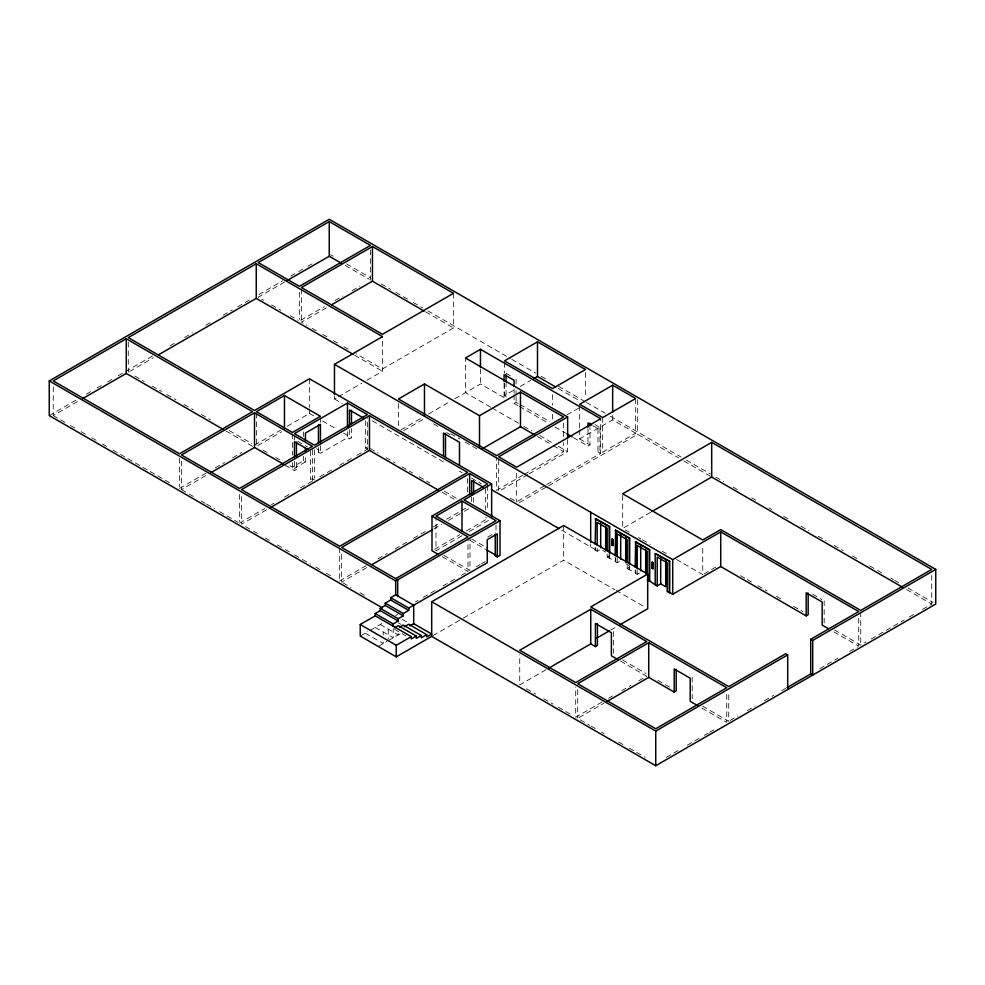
<?xml version="1.0" encoding="UTF-8"?>
<svg xmlns="http://www.w3.org/2000/svg" width="985" height="985" viewBox="0 0 985 985"><rect width="100%" height="100%" fill="white"/><g stroke="black" fill="none" stroke-linecap="round" stroke-linejoin="round"><path stroke-width="0.74" stroke-dasharray="4.92 3.69" d="M49.25 415.584L77.113 399.491M86.409 394.123L91.716 391.057M97.022 387.991L102.329 384.938M107.636 381.872L112.943 378.806M118.249 375.741L152.749 355.819M169.999 345.858L175.318 342.792M184.601 337.436L192.567 332.832M205.828 325.173L211.135 322.107M223.078 315.212L232.374 309.856M237.68 306.791L249.624 299.896M258.907 294.527L282.793 280.737M290.76 276.145L297.396 272.316M298.726 271.552L302.703 269.25M308.01 266.184L311.986 263.881M53.252 386.957L53.252 415.584L78.48 401.018M129.589 371.505L153.34 357.801M284.542 282.042L258.242 297.224L263.561 300.302M300.77 320.26L324.434 306.594M334.962 300.524L342.842 295.968M352.051 290.661L359.931 286.106M326.441 307.751L301.459 322.181L306.778 325.247M453.482 293.308L453.482 327.968L382.488 368.956L355.917 353.615M179.492 488.462L206.05 473.132M215.333 467.764L224.629 462.408M232.595 457.803L241.891 452.435M254.512 445.158L280.676 430.051M287.214 426.271L309.462 413.429L313.402 415.695M334.469 395.97L334.469 398.987L337.067 397.484M338.36 396.746L361.729 383.251M366.912 380.259L382.488 371.271L382.488 336.611M181.499 460.992L181.499 489.619L206.715 475.053M257.713 445.614L281.907 431.639M289.861 465.646L292.434 467.124L303.442 460.771L305.436 461.928L305.436 455.846M318.45 447.547L318.45 452.115L320.445 450.958L316.591 448.729M305.436 461.928L294.441 468.281L296.436 469.439L296.436 460.315M318.45 452.115L320.445 453.26L347.459 437.672L349.453 438.83L351.46 437.672L351.46 428.549M285.133 465.191L294.453 470.584L296.436 469.439M300.511 487.883L312.442 480.988L310.447 479.83L312.442 478.673L314.449 479.83M365.46 420.706L365.46 448.064L367.467 446.907M239.49 523.109L264.694 508.555M271.331 504.726L273.978 503.2M284.591 497.068L291.228 493.239M319.743 476.765L334.321 468.355M339.628 465.289L351.559 458.407M356.853 455.341L367.467 449.222L367.467 418.034M401.043 429.829L422.085 417.689M428.66 413.897L449.689 401.745M454.947 398.716L480.471 383.978L504.086 397.608L506.081 396.45L506.081 383.46M266.566 509.787L241.497 524.254L241.497 495.627M403.678 430.63L424.486 418.613M504.48 383.473L504.48 395.527L515.044 389.432M520.326 386.379L530.89 380.284M514.084 394.726L514.084 403.382L516.091 402.225L518.689 403.727M567.015 414.857L578.909 407.999M579.648 429.891L579.648 438.928L612.658 419.869L635.67 433.154L635.67 398.494M592.97 425.828L597.969 428.709L599.976 427.564L599.976 450.662L602.66 452.213L635.67 433.154M339.677 580.941L366.063 565.71M377.932 558.852L387.167 553.521M395.083 548.953L406.953 542.095M413.552 538.29L425.421 531.432M433.338 526.864L439.938 523.06M446.537 519.243L467.641 507.066M522.924 475.139L496.649 490.308L496.649 457.163M524.242 474.388L563.642 451.635L563.642 442.597M366.74 567.619L341.672 582.098L341.672 553.471M434.016 528.785L441.933 524.205M448.532 520.4L463.048 512.028M464.366 511.264L469.636 508.211L471.643 509.368M527.837 474.61L498.656 491.466L498.656 458.32M529.167 473.847L567.643 451.635L567.643 439.581M573.455 437.66L587.971 446.045L589.966 444.888L589.966 427.564M597.969 428.709L597.969 451.819L599.976 450.662M434.644 549.211L459.823 534.67M466.447 530.853L487.649 518.615L485.642 517.457M510.23 498.151L516.657 501.858L545.53 485.186M546.847 484.435L600.653 453.359L600.653 418.711M462.002 535.729L435.998 550.738L435.998 517.593M469.266 531.531L490.333 519.366M519.317 502.633L547.241 486.516M548.571 485.74L637.664 434.311L678.653 457.963M487.772 537.022L495.27 532.688M415.411 601.897L418.046 600.382M423.304 597.341L435.136 590.508M443.028 585.952L454.861 579.118M461.436 575.326L465.376 573.048M476.371 566.707L480.188 564.504M481.456 563.765L485.273 561.561M360.239 636.064L367.75 631.73M370.249 630.289L382.746 623.062M395.687 615.588L397.694 614.443M378.252 646.455L387.006 641.395M388.25 640.681L402.003 632.739M433.018 635.62L462.051 618.863M463.381 618.1L563.666 560.194L614.874 589.756M650.592 512.323L622.692 528.428L622.692 493.781M595.186 547.118L595.186 550.086L595.679 546.823M595.186 550.086L597.181 551.243L600.69 549.224L605.689 552.105M607.191 553.976L607.191 557.017L610.688 554.998M607.191 557.017L615.687 561.351L615.687 558.372M615.194 557.178L615.687 561.351M615.194 561.635L617.189 562.792L620.685 560.773M627.199 565.525L627.199 568.567L630.696 566.547M627.199 568.567L635.694 572.901L635.694 569.933M635.202 570.216L635.694 572.901M635.202 573.184L637.196 574.341L640.693 572.322M704.004 573.886L718.151 565.722M610.614 630.117L615.908 627.063M546.035 669.714L519.735 684.895L519.735 654.766M602.007 702.034L575.708 717.215L575.708 687.074M608.582 698.23L612.522 695.952M621.732 690.645L630.942 685.326M638.822 680.77L646.714 676.215L620.562 661.107M579.02 717.609L604.002 703.179M666.254 757.342L678.086 750.508M687.296 745.189L699.128 738.356M704.386 735.327L708.338 733.049M709.643 732.286L716.218 728.494M730.07 720.503L738.011 715.91M747.283 710.554L755.236 705.962M764.508 700.618L773.779 695.262M781.721 690.67L785.698 688.38M819.791 668.692L837.964 658.202M849.636 651.467L857.43 646.973M834.615 629.994L860.73 645.064L865.987 642.023M871.245 638.994L904.107 620.021M909.364 616.979L914.634 613.938M922.514 609.383L931.724 604.076L931.724 575.449M330.578 254.696L333.238 256.235M346.572 263.931L370.557 277.782M381.22 283.939L390.552 289.319M395.884 292.397L407.876 299.329M413.208 302.407L422.54 307.788M427.872 310.866L510.501 358.577M511.831 359.34L535.828 373.192M541.159 376.27L546.49 379.348M558.483 386.28L585.139 401.671M586.469 402.434L605.135 413.208M610.466 416.286L681.103 457.077M686.434 460.143L710.419 473.994M715.75 477.072L723.753 481.69M733.086 487.083L738.418 490.161M751.74 497.856L755.741 500.158M769.063 507.854L771.735 509.393M783.728 516.325L789.059 519.403M801.002 526.298L808.931 530.866M818.178 536.209L826.107 540.777M834.036 545.358L843.283 550.689M852.53 556.033L859.129 559.837M869.693 565.944L876.305 569.749M877.623 570.512L881.587 572.802M890.834 578.133L893.481 579.66M894.799 580.424L898.763 582.714M908.01 588.045L933.103 602.537M345.193 265.445L369.129 279.26M425.594 311.863L453.482 327.968M558.249 388.459L580.313 401.19M683.935 461.017L711.699 477.048M906.532 589.535L931.724 604.076M506.081 373.352L512.335 376.959M594.977 424.67L599.976 427.564M504.48 395.527L506.081 396.45M519.994 404.478L549.901 421.752M579.648 438.928L589.966 444.888M514.084 403.382L518.048 405.672M519.366 406.436L548.386 423.193M554.986 426.998L565.538 433.092M597.969 451.819L600.653 453.359M490.678 407.199L465.462 392.646L465.462 357.986M492.007 407.962L518.541 423.279M523.86 426.345L531.814 430.95M539.78 435.542L553.053 443.201M558.36 446.267L567.643 451.635M812.748 594.263L821.896 599.545M537.49 436.527L551.871 444.838M553.176 445.589L563.642 451.635M271.54 304.907L280.848 310.275M290.156 315.643L298.135 320.248M312.085 328.313L317.404 331.379M322.711 334.444L328.03 337.51M333.336 340.576L338.655 343.654M343.962 346.72L349.281 349.786M740.597 575.708L745.904 578.774M747.221 579.537L752.528 582.591M757.822 585.656L767.093 591.012M776.377 596.368L781.671 599.422M793.602 606.304L802.874 611.66M354.575 355.154L382.488 371.271M833.926 631.902L858.723 646.222L858.723 617.595M625.315 529.942L629.255 532.22M638.44 537.514L641.063 539.029M642.368 539.792L650.248 544.336M662.055 551.157L667.301 554.186M676.486 559.48L702.724 574.637L702.724 546.01M433.646 423.907L440.196 427.687M450.674 433.745L459.847 439.027M465.092 442.056L476.875 448.864M446.636 432.55L450.059 434.533M625.697 563.654L629.44 565.821M334.469 398.987L342.3 403.505M372.293 420.829L443.484 461.928M459.49 471.175L462.15 472.702M471.458 478.082L481.283 483.746M561.598 530.115L595.679 549.802M322.587 421.001L337.018 429.337M343.58 433.129L351.46 437.672M370.114 448.446L378.08 453.038M386.046 457.643L395.33 462.999M401.966 466.841L412.592 472.96M419.228 476.802L429.842 482.933M444.444 491.355L457.717 499.013M616.191 590.52L645.076 607.191M365.46 448.064L367.467 449.222M442.437 492.5L455.698 500.171M471.716 539.029L487.156 547.931M469.857 540.26L485.556 549.322M297.667 441.268L307.517 446.956M134.908 376.11L144.216 381.478M152.182 386.083L161.491 391.451M166.81 394.517L176.106 399.885M184.084 404.49L193.38 409.858M201.359 414.463L210.655 419.832M229.259 430.58L251.852 443.619M262.872 450.059L268.019 453.026M275.726 457.483L280.873 460.451M443.841 555.269L470.005 570.377L470.005 537.231M225.934 430.962L252.505 446.303M622.557 659.95L646.111 673.555M657.882 680.352L670.957 687.899M702.637 706.196L728.74 721.266L728.74 692.64M442.29 556.685L468.01 571.534L468.01 538.389M701.948 708.104L726.745 722.411L726.745 689.266M53.252 415.584L65.207 422.479M70.526 425.557L75.845 428.623M81.152 431.689L86.471 434.754M91.79 437.833L97.109 440.898M102.415 443.964L107.734 447.03M113.053 450.108L171.525 483.857M181.499 489.619L188.086 493.423M189.403 494.187L193.355 496.465M201.272 501.033L205.225 503.323M206.542 504.074L214.447 508.642M219.717 511.683L238.173 522.346M245.474 526.556L252.111 530.386M253.44 531.149L257.417 533.451M265.371 538.044L269.361 540.346M277.314 544.939L283.951 548.768M285.281 549.531L289.258 551.834M294.564 554.9L301.201 558.729M302.518 559.492L310.484 564.085M315.791 567.151L321.098 570.216M326.404 573.282L331.711 576.348M342.989 582.861L350.894 587.417M360.116 592.748L365.386 595.79M526.396 688.749L535.729 694.13M543.72 698.747L553.053 704.127M558.384 707.205L570.377 714.137M580.35 719.9L589.609 725.243M590.926 726.007L596.221 729.06M601.515 732.114L604.15 733.64M618.703 742.037L623.997 745.091M629.28 748.144L645.15 757.305M402.126 619.306L408.553 623.025M398.408 622.939L400.981 624.416M394.542 629.292L406.115 635.978M380.247 624.502L398.26 634.906L398.26 629.353M375.248 627.396L393.249 637.788L393.249 628.553M365.25 633.17L383.251 643.562L383.251 640.681M860.73 611.919L860.73 645.064M824.174 600.862L824.174 623.961M692.196 677.064L692.196 698.722M637.664 399.651L637.664 434.311M637.196 569.786L637.196 574.341M629.698 566.461L629.698 569.428M629.193 566.757L629.193 569.724M617.189 558.236L617.189 562.792M613.396 631.57L613.396 653.227M612.658 415.35L612.658 419.869M609.69 554.912L609.69 557.879M609.186 553.718L609.186 558.175M602.66 417.554L602.66 452.213M597.181 548.202L597.181 551.243M590.68 543.892L590.68 546.909M587.971 428.709L587.971 446.045M585.509 372.552L585.509 398.162M579.648 405.783L579.648 428.377M577.702 689.746L577.702 718.373M563.642 423.008L563.642 436.564M563.666 525.534L563.666 560.194M552.499 394.628L552.499 405.167M552.499 414.205L552.499 421.74M516.657 473.231L516.657 501.858M516.091 379.127L516.091 384.901M516.091 390.676L516.091 395.01M516.091 396.45L516.091 402.225M514.084 388.952L514.084 393.274M504.48 362.381L504.48 372.933M504.086 383.177L504.086 397.608M496.021 525.227L496.021 531.26M487.649 485.47L487.649 511.08M485.642 488.572L485.642 509.861M480.471 368.907L480.471 383.978M473.637 497.573L473.637 502.141M471.643 497.216L471.643 501.771M467.641 478.439L467.641 493.497M398.469 403.493L398.469 427.601M388.25 629.132L388.25 639.24M383.251 632.013L383.251 634.906M370.458 249.894L370.458 280.036M349.453 429.706L349.453 438.83M347.459 431.639L347.459 437.672M339.677 547.795L339.677 579.439M320.445 417.812L320.445 422.331M320.445 445.663L320.445 453.26M314.449 449.702L314.449 478.328M312.442 449.8L312.442 480.988M310.447 450.958L310.447 479.83M309.462 378.769L309.462 407.396M309.462 408.91L309.462 413.429M303.442 431.898L303.442 436.454M303.442 456.215L303.442 460.771M301.459 289.024L301.459 320.667M299.465 292.397L299.465 319.509M294.441 435.136L294.441 441.157M294.453 461.46L294.453 470.584M292.434 433.979L292.434 455.07M292.434 462.605L292.434 467.124M256.445 413.195L256.445 446.34M239.49 494.482L239.49 521.594M179.492 458.333L179.492 486.959M128.272 342.14L128.272 372.268"/><path stroke-width="1.48" d="M382.365 607.905L49.25 415.584L49.25 380.924L329.236 219.273L935.75 569.404L935.75 604.064L655.727 765.727L431.701 636.384L396.253 656.847L360.239 636.064L360.239 624.502L375.248 615.847L411.262 636.63L411.262 638.945L416.261 636.064L416.261 638.366L421.26 635.485L421.26 637.788L426.702 634.648L426.702 636.963L431.701 634.069L413.7 623.677L409.945 625.844M126.265 338.766L53.252 380.924L179.492 453.814L252.505 411.656L126.265 338.766L126.265 373.426L223.275 429.435M334.469 394.468L334.469 364.339L382.488 336.611L256.248 263.734L128.272 337.621L254.512 410.499L309.462 378.769L491.65 483.955L491.65 517.1M329.236 221.588L258.242 262.576L299.465 286.364L370.458 245.376L329.236 221.588L329.236 256.235L287.164 280.528M82.457 398.716L126.265 373.426M158.61 354.748L256.248 298.381L353.258 354.391M372.453 246.533L301.459 287.522L382.488 334.309L453.482 293.308L372.453 246.533L372.453 281.181L424.264 311.1M331.699 304.722L372.453 281.181M254.512 412.813L181.499 454.971L239.49 488.449L312.442 446.328L254.512 412.813L254.512 447.461L283.803 464.415M284.456 395.527L256.445 411.693L292.434 432.477L320.445 416.298L284.456 395.527L284.456 428.672M210.704 472.751L254.512 447.461M347.459 403.013L294.441 433.634L314.449 445.183L367.467 414.574L347.459 403.013L347.459 427.121M567.643 416.975L498.656 456.818L516.657 467.21L600.653 418.711L480.471 349.318L465.462 357.986L567.643 416.975L567.643 438.066M369.461 415.719L241.497 489.607L339.677 546.293L467.641 472.406L369.461 415.719L369.461 450.379L270.518 507.497M424.486 383.965L398.469 398.974L496.649 455.661L563.642 416.975L520.486 392.067L479.498 415.719L424.486 383.965L424.486 415.596M537.49 341.82L504.48 360.879L552.499 388.595L585.509 369.535L537.49 341.82L537.49 376.467L555.663 386.957M533.525 378.757L537.49 376.467M482.145 448.852L520.486 426.714L534.867 435.025M612.658 385.209L579.648 404.269L602.66 417.554L635.67 398.494L612.658 385.209L612.658 412.333M438.423 554.457L431.996 550.738L431.996 516.091L487.649 483.955L469.636 473.563L341.672 547.438L397.694 579.783L397.694 596.356M462.002 501.069L435.998 516.091L470.005 535.729L496.021 520.708L462.002 501.069L462.002 531.211M491.65 483.955L464.009 499.912L500.023 520.708L500.023 555.355L497.277 556.944L495.27 555.786L495.27 534.129M372.01 564.577L432.698 529.536M395.687 578.626L468.01 536.874L431.996 516.091M49.25 380.924L395.687 580.941L500.023 520.708M390.688 597.686L408.701 608.09L408.701 610.392L390.688 600L390.688 597.686L395.687 594.805L413.7 605.196L413.7 623.677M385.246 603.14L403.259 613.532L403.259 615.847L385.246 605.455L385.246 603.14L390.688 600M380.247 608.336L398.26 618.728L398.26 621.042L380.247 610.651L380.247 608.336L385.246 605.455M375.248 615.847L375.248 613.532L380.247 610.651M495.27 555.786L496.021 555.355L486.861 550.073M408.701 608.09L487.267 562.718L487.267 539.62L497.277 533.845L497.277 556.944M403.259 613.532L408.701 610.392M398.26 618.728L403.259 615.847M375.248 613.532L393.249 623.936L398.26 621.042M431.701 636.384L431.701 601.736L563.666 525.534L647.699 574.058L647.699 608.705L619.885 624.761M711.699 442.388L622.692 493.781L702.724 539.977L720.725 529.585L860.73 610.417L931.724 569.416L711.699 442.388L711.699 477.048L902.555 587.245M394.505 627.827L398.26 625.66L416.261 636.064M399.504 627.248L403.259 625.081L421.26 635.485M404.342 626.768L408.701 624.256L426.702 634.648M595.186 544.151L595.679 518.615L609.69 526.692L609.69 553.422M360.239 624.502L396.253 645.298L411.262 636.63M595.186 518.898L609.69 526.692M615.194 555.7L615.687 530.164L629.698 538.241L629.698 563.494M651.922 511.56L711.699 477.048M611.993 539.226L613.187 539.694L612.99 545.579L611.993 545L611.993 539.226L613.187 539.694M611.993 545L613.187 545.468M615.194 530.447L629.698 538.241M635.202 567.249L635.694 541.713L649.706 549.802L649.706 580.99L655.197 584.733L655.197 553.545L669.714 561.351L669.714 592.539L672.706 594.263L720.725 566.547L806.173 615.884L808.168 614.726L808.168 593.068M635.202 541.996L649.706 549.802M651.996 562.324L653.203 562.792L653.006 568.677L651.996 568.111L651.996 562.324L653.203 562.792M651.996 568.111L653.203 568.567M647.699 574.058L590.741 606.932L728.74 686.607L785.698 653.732L787.704 654.877L787.704 689.537M655.197 553.545L669.714 561.351M334.469 364.339L672.706 559.615L720.725 531.888L858.723 611.562L810.704 639.29L810.704 673.937L787.015 687.616M590.741 609.247L519.735 650.248L575.708 682.556L646.714 641.555L590.741 609.247L590.741 643.894L548.67 668.199M647.194 580.116L649.706 580.99M655.197 584.733L657.204 585.89L660.701 583.871L665.712 586.764L665.712 560.921M657.204 585.89L657.204 557.017L667.202 562.792L667.202 591.665L669.714 592.539M596.048 638.526L609.284 630.88M590.741 643.894L595.396 646.579L597.402 645.434L597.402 623.776M648.721 642.712L577.702 683.713L655.727 728.765L726.745 687.764L648.721 642.712L648.721 677.372L606.637 701.665M648.721 677.372L674.196 692.073L676.19 690.916L676.19 669.258M431.701 601.736L655.727 731.079L787.704 654.877M810.704 639.29L812.711 640.447L935.75 569.404M329.236 256.235L341.204 263.143M591.726 425.101L587.971 422.934L587.971 427.268M566.855 433.856L572.137 436.897M828.705 628.886L822.179 625.118L822.179 602.02L806.173 592.773L806.173 615.884M491.404 489.594L558.951 528.588M810.704 673.937L812.711 675.094L812.711 640.447M364.228 418.477L349.453 409.945L349.453 426.665M483.106 487.107L471.643 480.495L471.643 494.175M369.461 450.379L438.448 490.21M617.94 659.605L611.402 655.825L611.402 632.727L595.396 623.48L595.396 646.579M698.033 705.839L690.202 701.32L690.202 678.209L674.196 668.975L674.196 692.073M307.985 449.529L294.453 441.699L294.453 456.905M720.725 531.888L720.725 566.547M672.706 559.615L672.706 594.263M669.209 561.635L669.209 592.822M660.701 558.039L660.701 583.871M655.727 731.079L655.727 765.727M653.006 562.903L653.006 568.677M652.205 562.213L652.205 567.988M649.201 550.086L649.201 581.273M647.194 574.033L647.194 551.243L637.196 545.468L637.196 568.259M645.704 549.371L645.704 573.689M640.693 546.478L640.693 570.808M635.694 541.713L635.694 566.954M629.193 538.536L629.193 563.777M627.199 562.484L627.199 539.694L617.189 533.919L617.189 556.71M625.697 537.822L625.697 562.139M620.685 534.929L620.685 559.246M615.687 530.164L615.687 555.405M612.99 539.805L612.99 545.579M612.19 539.115L612.19 544.89M609.186 526.987L609.186 552.228M607.191 550.935L607.191 528.145L597.181 522.358L597.181 545.161M605.689 526.273L605.689 550.59M600.69 523.38L600.69 547.697M590.68 512.262L590.68 542.39M589.966 423.23L589.966 426.111M520.486 392.067L520.486 426.714M514.084 386.058L514.084 380.284L504.086 374.509L504.086 381.724M506.081 374.792L506.081 382.02M480.471 349.318L480.471 367.405M479.498 415.719L479.498 447.362M473.637 480.852L473.637 493.017M469.636 473.563L469.636 494.655M459.49 465.092L459.49 442.29L443.484 433.055L443.484 455.846M445.491 433.412L445.491 457.729M396.253 645.298L396.253 656.847M395.687 580.941L395.687 594.805M393.249 623.936L393.249 626.238M351.46 410.314L351.46 423.993M320.445 442.622L320.445 424.387L305.436 433.055L305.436 440.652M318.45 424.757L318.45 442.991M305.436 448.249L305.436 451.29M296.436 442.08L296.436 457.274M256.248 263.734L256.248 298.381"/></g></svg>
